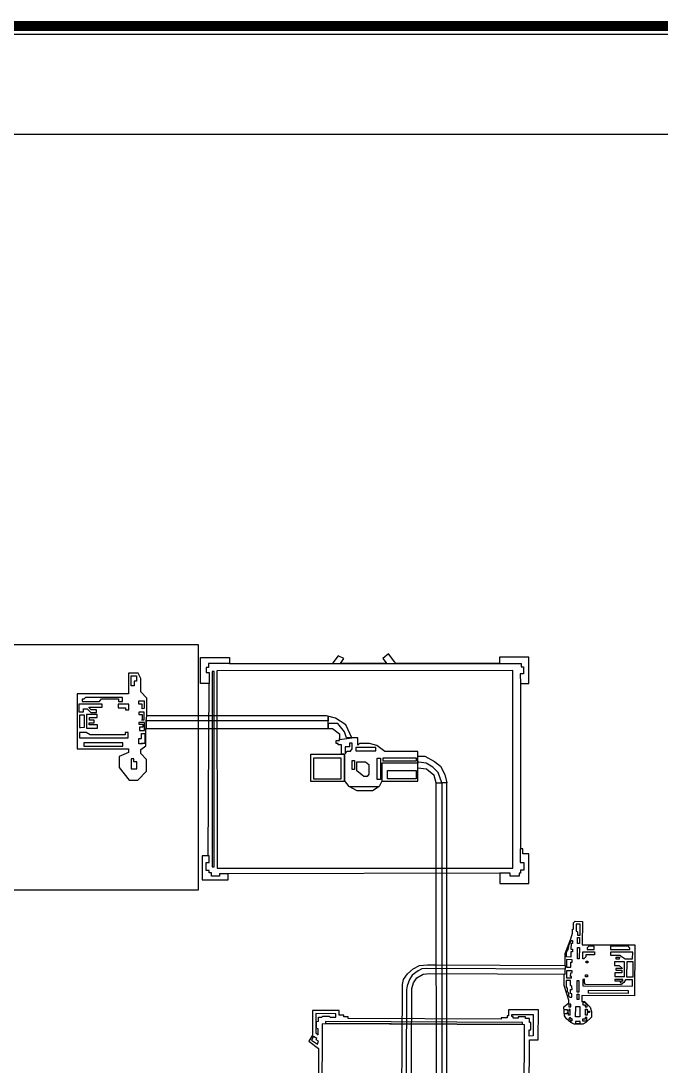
# Model space of a CAD drawing. Header units: millimetres. Extents: x 3191 to 879702, y -27549 to 222194.
# Drawn here: x 746472 to 752831, y 29160 to 39535 of the extents above; entities that cross this region are included whole.
import ezdxf

# ---------------------------------------------------------------- set-up
doc = ezdxf.new("R2010")
doc.units = ezdxf.units.MM
doc.header["$MEASUREMENT"] = 0
for name, color, linetype in [('Dumpsters', 210, 'Continuous'), ('Granulator', 11, 'Continuous'), ('Krumbuster', 112, 'Continuous'), ('Worker-Walkway', 8, 'Continuous')]:
    doc.layers.add(name, color=color, linetype=linetype)

msp = doc.modelspace()

# ---------------------------------------------------------------- linework, layer by layer
at = {"const_width": 100}
msp.add_lwpolyline([(775620.85434, 36996.71558), (775620.85434, 39485.35625), (735556.73336, 39485.35625)], dxfattribs=at)
at = {"layer": 'Dumpsters'}
msp.add_lwpolyline([(741482.36869, 33345.65297), (748232.36869, 33345.65297), (748232.36869, 30905.65297), (741482.36869, 30905.65297), (741482.36869, 33345.65297)], dxfattribs=at)
at = {"layer": 'Granulator'}
for points in [[(751878.70994, 30159.62105), (751879.27995, 30277.56126), (751933.70874, 30423.50819), (751950.72964, 30479.0934), (751950.92994, 30520.5376), (751960.43063, 30520.49169), (751960.73804, 30584.09748), (751976.92719, 30597.54631), (752049.48117, 30597.19565), (752048.36083, 30365.38473), (752569.64743, 30362.86535), (752567.21247, 29859.04694), (752044.03858, 29861.57545), (752043.7538, 29802.65129), (752070.46388, 29802.5222), (752127.75325, 29746.87588), (752140.89421, 29702.61848), (752140.62278, 29646.45648), (752085.09894, 29592.40264), (752054.10392, 29577.67957), (751967.98771, 29578.09577), (751933.51748, 29592.53346), (751891.33039, 29630.0257), (751872.59848, 29660.96011), (751865.6593, 29749.84249), (751915.12376, 29788.73343), (751915.25725, 29816.3539), (751867.10553, 29958.98038), (751867.65093, 30071.8293)], [(752028.21094, 30461.04698), (752028.73273, 30569.01126), (751987.5875, 30569.21011), (751987.27381, 30504.3032), (752001.04621, 30493.95414), (752000.88936, 30461.50042), (752028.21249, 30461.36837)], [(751951.02351, 30320.87207), (751950.89307, 30293.88139), (751935.14254, 30293.95751), (751934.89717, 30243.18845), (751890.53822, 30243.40284), (751890.7634, 30289.9944), (751907.28753, 30316.90637), (751913.20482, 30344.191), (751916.25724, 30358.26568), (751930.78634, 30390.37729), (751938.68133, 30407.82646), (751952.40768, 30407.76012), (751952.25484, 30376.13535), (751936.18324, 30376.21302), (751935.91613, 30320.94508), (751951.02351, 30320.87207)], [(752160.61388, 30265.53589), (752083.93414, 30265.90649), (752083.82564, 30243.45674), (752065.12922, 30225.2656), (752054.22084, 30225.31832), (752054.56339, 30296.19604), (752169.74254, 30295.63938), (752169.59529, 30265.17161), (752152.91165, 30265.25224)], [(752167.29533, 30320.34708), (752167.44258, 30350.81485), (752111.61739, 30351.08465), (752095.49219, 30333.84318), (752095.41934, 30318.76973), (752167.28603, 30318.4224), (752167.28603, 30318.4224), (752167.29533, 30320.34708)], [(752521.85935, 30317.69421), (752521.94305, 30335.01269), (752513.28016, 30335.05456), (752508.86258, 30350.47059), (752328.87529, 30351.34047), (752328.71873, 30318.94854), (752521.8609, 30318.01508)], [(751935.05178, 30143.14099), (751935.29404, 30193.26728), (751948.473, 30193.20358), (751948.58636, 30216.66006), (751890.72639, 30216.9397), (751890.3661, 30142.39277), (751935.05178, 30143.14099)], [(752548.35663, 30223.91562), (752548.68369, 30291.58625), (752329.55485, 30292.6453), (752329.41225, 30263.1396), (752424.37898, 30262.68063), (752424.35418, 30257.54936), (752474.89024, 30225.23279), (752548.36128, 30224.8777)], [(752466.10822, 30047.4114), (752466.82584, 30195.89311), (752369.70592, 30196.36249), (752369.53243, 30160.46595), (752415.23586, 30160.24507), (752444.49068, 30133.99607), (752444.46067, 30127.78642), (752382.91942, 30128.08385), (752382.84206, 30112.07843), (752440.16224, 30111.8014), (752440.03538, 30085.55318), (752372.46803, 30085.87974), (752372.29166, 30049.38767), (752466.11558, 30048.93422)], [(750253.99322, 28363.16199), (750261.51302, 29919.0894), (750261.7592, 29970.02824), (750272.55688, 30021.60041), (750312.90764, 30077.49654), (750370.10623, 30124.72553), (750432.46267, 30157.73949), (750511.80402, 30166.22731), (750588.52691, 30165.85651), (751878.70994, 30159.62105), (751877.87182, 30124.05587)], [(750347.4496, 28618.22926), (750353.78877, 29929.87038), (750370.23561, 29985.82545), (750404.11476, 30036.76477), (750466.6178, 30071.87616), (750533.01765, 30078.27959), (751877.61917, 30071.78112), (751877.87182, 30124.05587), (750498.23042, 30130.72368), (750454.90772, 30125.2835), (750419.64324, 30107.42061), (750359.43895, 30061.7264), (750333.07254, 30018.57324), (750310.22601, 29957.37026), (750303.27407, 29918.63211), (750295.7555, 28362.96015)], [(751942.53595, 30033.53105), (751942.60881, 30048.60502), (751931.37935, 30048.65929), (751935.08738, 30085.52422), (751948.90408, 30089.94708), (751948.98004, 30105.66227), (751890.58929, 30105.94447), (751890.24984, 30035.70847), (751942.54526, 30035.45573)], [(751945.80166, 29846.21473), (751945.95821, 29878.60667), (751931.21704, 29882.20596), (751931.40924, 29921.97419), (751947.77181, 29921.89511), (751943.41778, 29950.46043), (751932.55435, 29959.8136), (751932.8039, 30011.44869), (751888.52924, 30011.66267), (751888.22233, 29948.16124), (751899.6928, 29931.74902), (751899.54866, 29901.92298), (751911.34639, 29886.79164), (751911.19914, 29856.32387), (751924.94091, 29845.03258), (751945.80166, 29846.21473)], [(752054.63633, 30020.84487), (752054.32879, 29957.21), (752545.64443, 29954.83547), (752545.9362, 30015.20716), (752479.013, 30015.5306), (752460.93983, 29991.14222), (752429.81599, 29968.44881), (752081.3247, 29970.13307), (752069.98139, 29987.3209), (752070.15488, 30023.21744), (752054.63633, 30020.84487)], [(752450.21276, 30004.83536), (752450.29011, 30020.84078), (752370.23411, 30021.22769), (752370.1614, 30006.1828), (752425.2401, 30005.9166), (752425.16274, 29989.91118), (752435.72999, 29989.86011), (752435.80425, 30005.22535), (752450.21431, 30005.15571)], [(752095.48455, 29749.50589), (752095.58219, 29769.71061), (752075.14946, 29790.6563), (752053.97484, 29790.75863), (752053.87409, 29769.91218), (752077.2942, 29769.79899), (752077.19345, 29748.95254), (752095.48455, 29749.50589)], [(751523.08744, 29420.29864), (751610.25316, 29419.87737), (751611.6934, 29717.87867), (751316.62027, 29719.30476), (751316.33764, 29660.82659), (751302.96705, 29660.89121), (751302.86746, 29640.28515), (751242.69577, 29640.57596), (751242.62041, 29624.98175), (749721.47808, 29632.33344), (749721.55713, 29648.69087), (749678.81859, 29648.89743), (749678.89475, 29664.65571), (749633.0037, 29664.8775), (749633.22879, 29711.45193), (749369.97579, 29712.72424), (749368.78862, 29467.08646), (749330.65844, 29409.13909), (749428.39117, 29335.1264), (749423.93766, 28413.64741)], [(749424.87107, 29469.59944), (749425.15968, 29529.31434), (749408.96485, 29535.65952), (749409.28908, 29602.74707), (749428.48541, 29607.07748), (749428.67112, 29645.50253), (749460.01667, 29645.35103), (749470.39555, 29656.3596), (749535.295, 29656.04594), (749543.72819, 29646.05238), (749599.4099, 29645.78327), (749599.57736, 29680.43269), (749401.18969, 29681.3915), (749400.25975, 29488.97601), (749424.87107, 29469.59944)], [(751520.60517, 29457.05849), (751520.91339, 29520.8325), (751536.05188, 29520.75934), (751536.40363, 29593.54098), (751524.50896, 29593.59846), (751524.70225, 29633.59254), (751485.41422, 29633.78242), (751485.49084, 29649.63571), (751411.6004, 29649.99282), (751411.53423, 29636.30148), (751361.07293, 29636.54536), (751361.14955, 29652.39866), (751348.53447, 29652.45963), (751348.63721, 29673.7178), (751560.21487, 29672.69525), (751559.18573, 29459.7547), (751520.60517, 29457.05849)], [(751929.19455, 29665.31744), (751929.4689, 29722.0838), (751913.4274, 29722.16133), (751913.34835, 29705.80493), (751900.83561, 29705.8654), (751900.90381, 29719.97678), (751867.97854, 29720.1359)], [(751929.19455, 29665.31744), (751911.22863, 29665.40427), (751911.35108, 29690.74078), (751899.15942, 29690.7997), (751899.10672, 29679.89543), (751871.10961, 29680.03074)], [(751933.12859, 29748.94943), (751933.25105, 29774.28593), (751915.28412, 29774.37276), (751915.16322, 29749.35713), (751933.13015, 29749.27029)], [(752080.96136, 29665.5471), (752081.24501, 29724.23761), (752096.96644, 29724.16163), (752096.88119, 29706.52228), (752120.94345, 29706.40599), (752120.86905, 29691.01167)], [(752120.86905, 29691.01167), (752097.12686, 29691.12642), (752097.00286, 29665.46957), (752080.96136, 29665.5471)], [(751950.79194, 29619.61366), (751925.87497, 29642.18436), (751913.95168, 29631.33746), (751941.09863, 29605.54881), (751950.79194, 29619.61366)], [(752026.98375, 29584.92854), (752027.0752, 29603.85031), (751980.87512, 29604.07359), (751980.78057, 29584.51009), (752026.98375, 29584.92854)], [(752093.68201, 29642.07273), (752076.35723, 29642.15646), (752076.27663, 29625.47971), (752050.28896, 29625.60531), (752050.20835, 29608.92804), (752094.16195, 29608.71562), (752093.68201, 29642.07273)], [(749411.06011, 29435.01596), (749378.7043, 29454.7093), (749358.23916, 29416.84021), (749419.27239, 29379.31452), (749428.25374, 29406.54902), (749405.45918, 29420.66653), (749411.06011, 29435.01596)], [(751506.95038, 26769.38137), (751523.08744, 29420.29864)]]:
    msp.add_lwpolyline(points, dxfattribs=at)
for points in [[(752020.40351, 30375.88491), (751999.50983, 30375.98589), (751999.80489, 30437.03721), (752020.69857, 30436.93623)], [(752018.71852, 30225.71576), (751999.11012, 30225.81052), (751999.649, 30337.30952), (752019.2574, 30337.21476)], [(752085.25947, 30201.73153), (752103.86753, 30201.6416), (752103.79623, 30186.88849), (752085.18817, 30186.97843)], [(752416.14774, 30222.90349), (752385.66908, 30223.05079), (752385.75743, 30241.33135), (752416.23609, 30241.18405)], [(752549.07314, 30043.94033), (752491.96467, 30044.21633), (752492.70712, 30197.83761), (752549.81559, 30197.56161)], [(751997.62603, 30009.25378), (752014.62975, 30009.1716), (752014.07794, 29894.99767), (751997.07423, 29895.07985)], [(752080.72868, 30066.66604), (752098.6956, 30066.5792), (752098.59175, 30045.09154), (752080.62483, 30045.17837)], [(752504.05045, 29882.32169), (752110.06844, 29884.22581), (752110.21104, 29913.7315), (752504.19305, 29911.82738)], [(751997.28667, 29874.47021), (752013.97032, 29874.38957), (752013.71302, 29821.15119), (751997.02937, 29821.23182)], [(752024.73085, 29648.1791), (751982.05953, 29648.38533), (751982.55399, 29750.69291), (752025.2253, 29750.48668)], [(751474.44372, 29570.06145), (749464.31872, 29579.77639), (749449.75109, 26565.57908), (751459.8761, 26555.86413)], [(749497.47412, 29586.94074), (751453.47981, 29577.48735), (751453.55276, 29592.58157), (749497.54707, 29602.03496)]]:
    msp.add_lwpolyline(points, close=True, dxfattribs=at)
at = {"layer": 'Krumbuster'}
for points in [[(748341.233, 32958.40529), (748255.48526, 32958.3893), (748255.43696, 33217.28819), (748543.08169, 33217.34186), (748543.0929, 33157.2959), (748337.29832, 33157.2575), (748337.30603, 33115.92727), (748312.36123, 33115.92262), (748312.37026, 33067.57414), (748341.9922, 33067.57967), (748341.233, 32958.40529)], [(751227.28068, 33156.2869), (750194.97001, 33156.09429), (750124.69564, 33251.73406), (750068.66689, 33206.07618), (750101.93352, 33164.75495), (750101.93502, 33156.70992), (749646.81984, 33156.62501), (749678.96429, 33205.22927), (749622.1881, 33232.35844), (749570.45394, 33162.99182), (749570.45507, 33156.90971)], [(751434.26818, 32957.82695), (751517.20333, 32957.84242), (751517.15443, 33219.92261), (751227.26881, 33219.86852), (751227.28068, 33156.2869), (751439.65679, 33156.32653), (751439.66316, 33122.20954), (751465.24128, 33122.21431), (751465.25415, 33053.20508), (751432.70019, 33053.19901), (751434.26818, 32957.82695)], [(748543.0929, 33157.2959), (751227.28068, 33156.2869)], [(750598.24614, 31970.7214), (750576.95899, 32045.32169), (750502.36391, 32106.70816), (750416.11705, 32119.12611), (750416.0953, 32235.70985), (750485.24487, 32235.72275), (750580.04054, 32185.22276), (750641.42722, 32136.26787), (750684.17395, 32055.4429), (750702.16428, 31971.14904), (750652.00784, 31971.13968), (750618.1284, 32074.86314), (750562.95659, 32126.14036), (750496.91248, 32168.87736), (750423.75079, 32177.88014), (750416.10609, 32177.87871), (750416.10808, 32167.20596), (750056.40185, 32167.13885), (750056.43488, 31990.08787), (750413.83787, 31990.15455), (750416.11705, 32119.12611), (750416.0953, 32235.70985), (750416.08624, 32284.2796), (750087.58961, 32284.21831), (750007.90803, 32343.90085), (749936.15673, 32361.82701), (749835.55449, 32361.80824), (749818.39892, 32345.41683), (749818.38509, 32419.54286), (749759.89528, 32419.53194), (749700.46125, 32548.57363), (749597.76908, 32614.90048), (749507.36522, 32637.48884), (747722.52623, 32637.15582), (747722.49356, 32812.28221), (747662.16919, 32874.6278), (747662.14405, 33009.37271), (747662.14405, 33009.37271), (747636.00031, 33059.64056), (747541.50921, 33059.62293), (747541.54749, 32854.48454), (747032.07216, 32854.38948), (747032.17384, 32309.42611), (747539.92462, 32309.52085), (747539.93115, 32274.51657), (747449.84604, 32232.59027), (747449.8661, 32125.06962), (747547.09508, 31997.79628), (747634.82111, 31997.81265), (747721.0662, 32087.95806), (747721.04451, 32204.16854), (747664.12944, 32262.66558), (747664.12177, 32303.78191), (747713.1201, 32338.57371), (747713.08794, 32510.93568), (749514.22907, 32511.27174), (749566.05218, 32511.28141), (749635.58755, 32459.62195), (749635.59817, 32402.72396), (749759.89528, 32419.53194), (749705.12077, 32419.52172), (749687.41315, 32477.33789), (749621.66793, 32562.05442), (749524.32959, 32562.03626), (749524.33906, 32511.27363), (749524.3163, 32633.25343), (749524.32464, 32588.59565), (747715.68348, 32588.25819), (747715.6979, 32510.93617), (747715.68348, 32588.25819), (747722.52623, 32637.15582)], [(747569.12232, 32936.47802), (747569.10426, 33033.25597), (747621.43997, 33033.26574), (747621.44959, 32981.70368), (747597.6606, 32981.69924), (747597.66919, 32935.69012), (747569.12232, 32936.47802)], [(748333.73569, 31247.81523), (748341.233, 32958.40529)], [(751434.26818, 32957.82695), (751434.57418, 31317.81639)], [(747085.44254, 32778.52868), (747252.75833, 32778.5599), (747274.16324, 32806.32808), (747440.68609, 32806.35915), (747440.69112, 32779.38819), (747482.71835, 32779.39603), (747482.7108, 32819.85238), (747113.18872, 32819.78343), (747096.53947, 32803.12185), (747079.8872, 32803.11874), (747079.89179, 32778.52764), (747085.44254, 32778.52868)], [(747676.49153, 32707.95756), (747676.48294, 32753.96668), (747643.97135, 32753.96061), (747643.96543, 32785.69111), (747696.30114, 32785.70088), (747696.31549, 32708.75449), (747676.49153, 32707.95756)], [(747049.77805, 32676.98453), (747095.77006, 32676.99311), (747095.76458, 32706.34375), (747130.65509, 32706.35026), (747166.34504, 32671.45333), (747223.43857, 32671.46399), (747223.43368, 32697.64172), (747171.09797, 32697.63195), (747149.68463, 32715.07966), (747149.68315, 32723.01229), (747280.52256, 32723.0367), (747280.51694, 32753.18074), (747048.9709, 32753.13754), (747048.98511, 32676.98438), (747059.29368, 32676.9863)], [(747511.28061, 32696.1088), (747543.79221, 32696.11486), (747543.78155, 32753.22987), (747438.3171, 32753.21019), (747438.32376, 32717.51338), (747511.27661, 32717.52699), (747511.28061, 32696.1088)], [(747055.35751, 32523.09278), (747102.9355, 32523.10166), (747102.913, 32643.67731), (747052.95611, 32643.66799), (747052.97861, 32523.09234), (747065.66609, 32523.09471)], [(747232.98232, 32520.74607), (747232.97729, 32547.71703), (747150.5088, 32547.70164), (747150.5051, 32567.5332), (747200.462, 32567.54252), (747200.45682, 32595.30653), (747153.67186, 32595.2978), (747153.66698, 32621.47554), (747230.58462, 32621.48989), (747230.57914, 32650.84053), (747124.32175, 32650.8207), (747124.34691, 32515.96626), (747232.98321, 32515.98653), (747232.98232, 32520.74607)], [(747670.1684, 32597.69303), (747697.92218, 32597.69821), (747697.90783, 32674.6446), (747643.19321, 32674.63439), (747643.19794, 32649.24989), (747676.50248, 32649.2561), (747676.5121, 32597.69422)], [(747651.15677, 32492.9789), (747698.73466, 32492.98778), (747698.72015, 32570.7274), (747643.2126, 32570.71704), (747643.21585, 32553.26534), (747683.65711, 32553.27288), (747683.66244, 32524.71547), (747648.77194, 32524.70896), (747648.77786, 32492.97846)], [(747054.58411, 32418.38206), (747536.70737, 32418.47201), (747536.69761, 32470.8273), (747508.1508, 32470.82198), (747508.15465, 32450.19701), (747160.83558, 32450.13221), (747120.39047, 32470.74963), (747054.57434, 32470.73735), (747054.58411, 32418.38206)], [(747678.93541, 32359.71609), (747644.83785, 32359.70973), (747644.82808, 32412.06502), (747668.61707, 32412.06946), (747668.6076, 32462.83812), (747704.29104, 32462.84477), (747704.30998, 32361.30728), (747688.45075, 32361.30432), (747665.45469, 32361.30003)], [(750056.43488, 31990.08787), (750031.32811, 31934.22164), (749964.67267, 31892.73251), (749811.02203, 31892.70385), (749733.78247, 31934.16612), (749687.43217, 31994.33943), (749687.38331, 32256.20979), (749656.4407, 32256.20402), (749656.4234, 32348.91685), (749623.90476, 32348.91078), (749623.90233, 32361.9231), (749602.76523, 32361.91916), (749602.75931, 32393.63674), (749635.59986, 32393.64287), (749635.59653, 32411.53465)], [(747097.41952, 32336.68394), (747485.97279, 32336.75644), (747485.96672, 32369.28017), (747098.99934, 32369.20796), (747097.41952, 32336.68394)], [(749700.33921, 32265.15819), (749709.27762, 32287.93146), (749746.67404, 32287.93843), (749761.30367, 32308.27286), (749761.29289, 32366.01508), (749737.71682, 32366.01068), (749737.72364, 32329.41346), (749693.01056, 32329.40511), (749693.02209, 32267.59673), (749700.33921, 32265.15819)], [(749799.5331, 32290.57202), (749997.27136, 32290.60892), (749997.26532, 32323.00905), (749797.82238, 32322.97184), (749799.5331, 32290.57202)], [(747571.93132, 32111.40507), (747623.47409, 32111.41468), (747623.46106, 32181.22168), (747593.32838, 32181.21606), (747593.32305, 32209.77347), (747568.74112, 32209.76888), (747568.75947, 32111.40448), (747571.93132, 32111.40507)], [(749863.28508, 32049.73635), (749810.45043, 32091.53049), (749810.43409, 32179.08229), (749895.58781, 32179.09818), (749927.91938, 32153.86407), (749927.93734, 32057.636), (749910.59535, 32035.54773), (749879.84542, 32035.54199), (749863.28508, 32049.73635)], [(750598.9977, 27942.66286), (750598.24614, 31970.7214), (750652.00792, 31970.73143), (750652.75601, 27961.2773)], [(750702.91245, 27961.28666), (750702.16597, 31962.12094), (750702.16428, 31971.14904), (750652.00792, 31970.73143)], [(749733.78247, 31934.16612), (750031.32811, 31934.22164)], [(748333.73569, 31247.81523), (748272.19744, 31247.80375), (748272.24224, 31007.71485), (748530.70287, 31007.76308), (748530.69167, 31067.7853), (748446.07661, 31067.76951), (748446.08049, 31046.9925), (748365.31152, 31046.97743), (748365.30534, 31080.06675), (748340.68999, 31080.06216), (748340.68611, 31100.83899), (748312.22467, 31100.83368), (748312.20988, 31180.09377), (748340.67132, 31180.09908), (748340.65869, 31247.81652), (748333.73569, 31247.81523)], [(751227.6821, 31076.00275), (751227.70156, 30971.72266), (751517.26017, 30971.77668), (751517.20526, 31266.07807), (751459.29359, 31266.06727), (751459.28393, 31317.821), (751429.94193, 31317.81553), (751429.96744, 31181.09288), (751468.57531, 31181.10008), (751468.58929, 31106.17307), (751435.38656, 31106.16687), (751435.39203, 31076.81396), (751420.72103, 31076.81123), (751420.72694, 31045.14095), (751330.3847, 31045.1241), (751330.37908, 31075.24946), (751227.68224, 31075.2303)], [(751227.68224, 31075.2303), (748530.69167, 31067.7853)]]:
    msp.add_lwpolyline(points, dxfattribs=at)
for points in [[(748371.85838, 33077.91396), (748372.22021, 31138.64643), (748393.12226, 31138.65033), (748392.76043, 33077.91786)], [(751357.56759, 31126.40759), (751357.202, 33085.84202), (748419.75034, 33085.29394), (748420.11593, 31125.85951)], [(749687.38331, 32256.20979), (749687.43391, 31985.02581), (749351.58663, 31984.96315), (749351.53603, 32256.14713)], [(749381.35488, 32008.36368), (749381.31544, 32219.74993), (749649.88022, 32219.80003), (749649.91966, 32008.41379)], [(749763.14069, 32103.35305), (749763.12392, 32193.27108), (749785.98917, 32193.27535), (749786.00595, 32103.35731)], [(750010.0685, 32004.99718), (750010.02889, 32217.30408), (750044.12166, 32217.31044), (750044.16128, 32005.00354)], [(750071.75542, 32186.67666), (750071.74889, 32221.63488), (750399.89216, 32221.69611), (750399.89868, 32186.73788)], [(750113.9929, 32011.12061), (750113.97713, 32095.67511), (750397.53793, 32095.72802), (750397.55371, 32011.17352)]]:
    msp.add_lwpolyline(points, close=True, dxfattribs=at)
at = {"layer": 'Worker-Walkway'}
for points in [[(741980.68255, 38407.68898), (741980.68255, 39404.68898), (775569.68255, 39404.68898), (775569.68255, 38407.68898)], [(774573.18263, 38407.68898), (742996.6313, 38407.68898)]]:
    msp.add_lwpolyline(points, dxfattribs=at)

doc.saveas('drawing.dxf')
